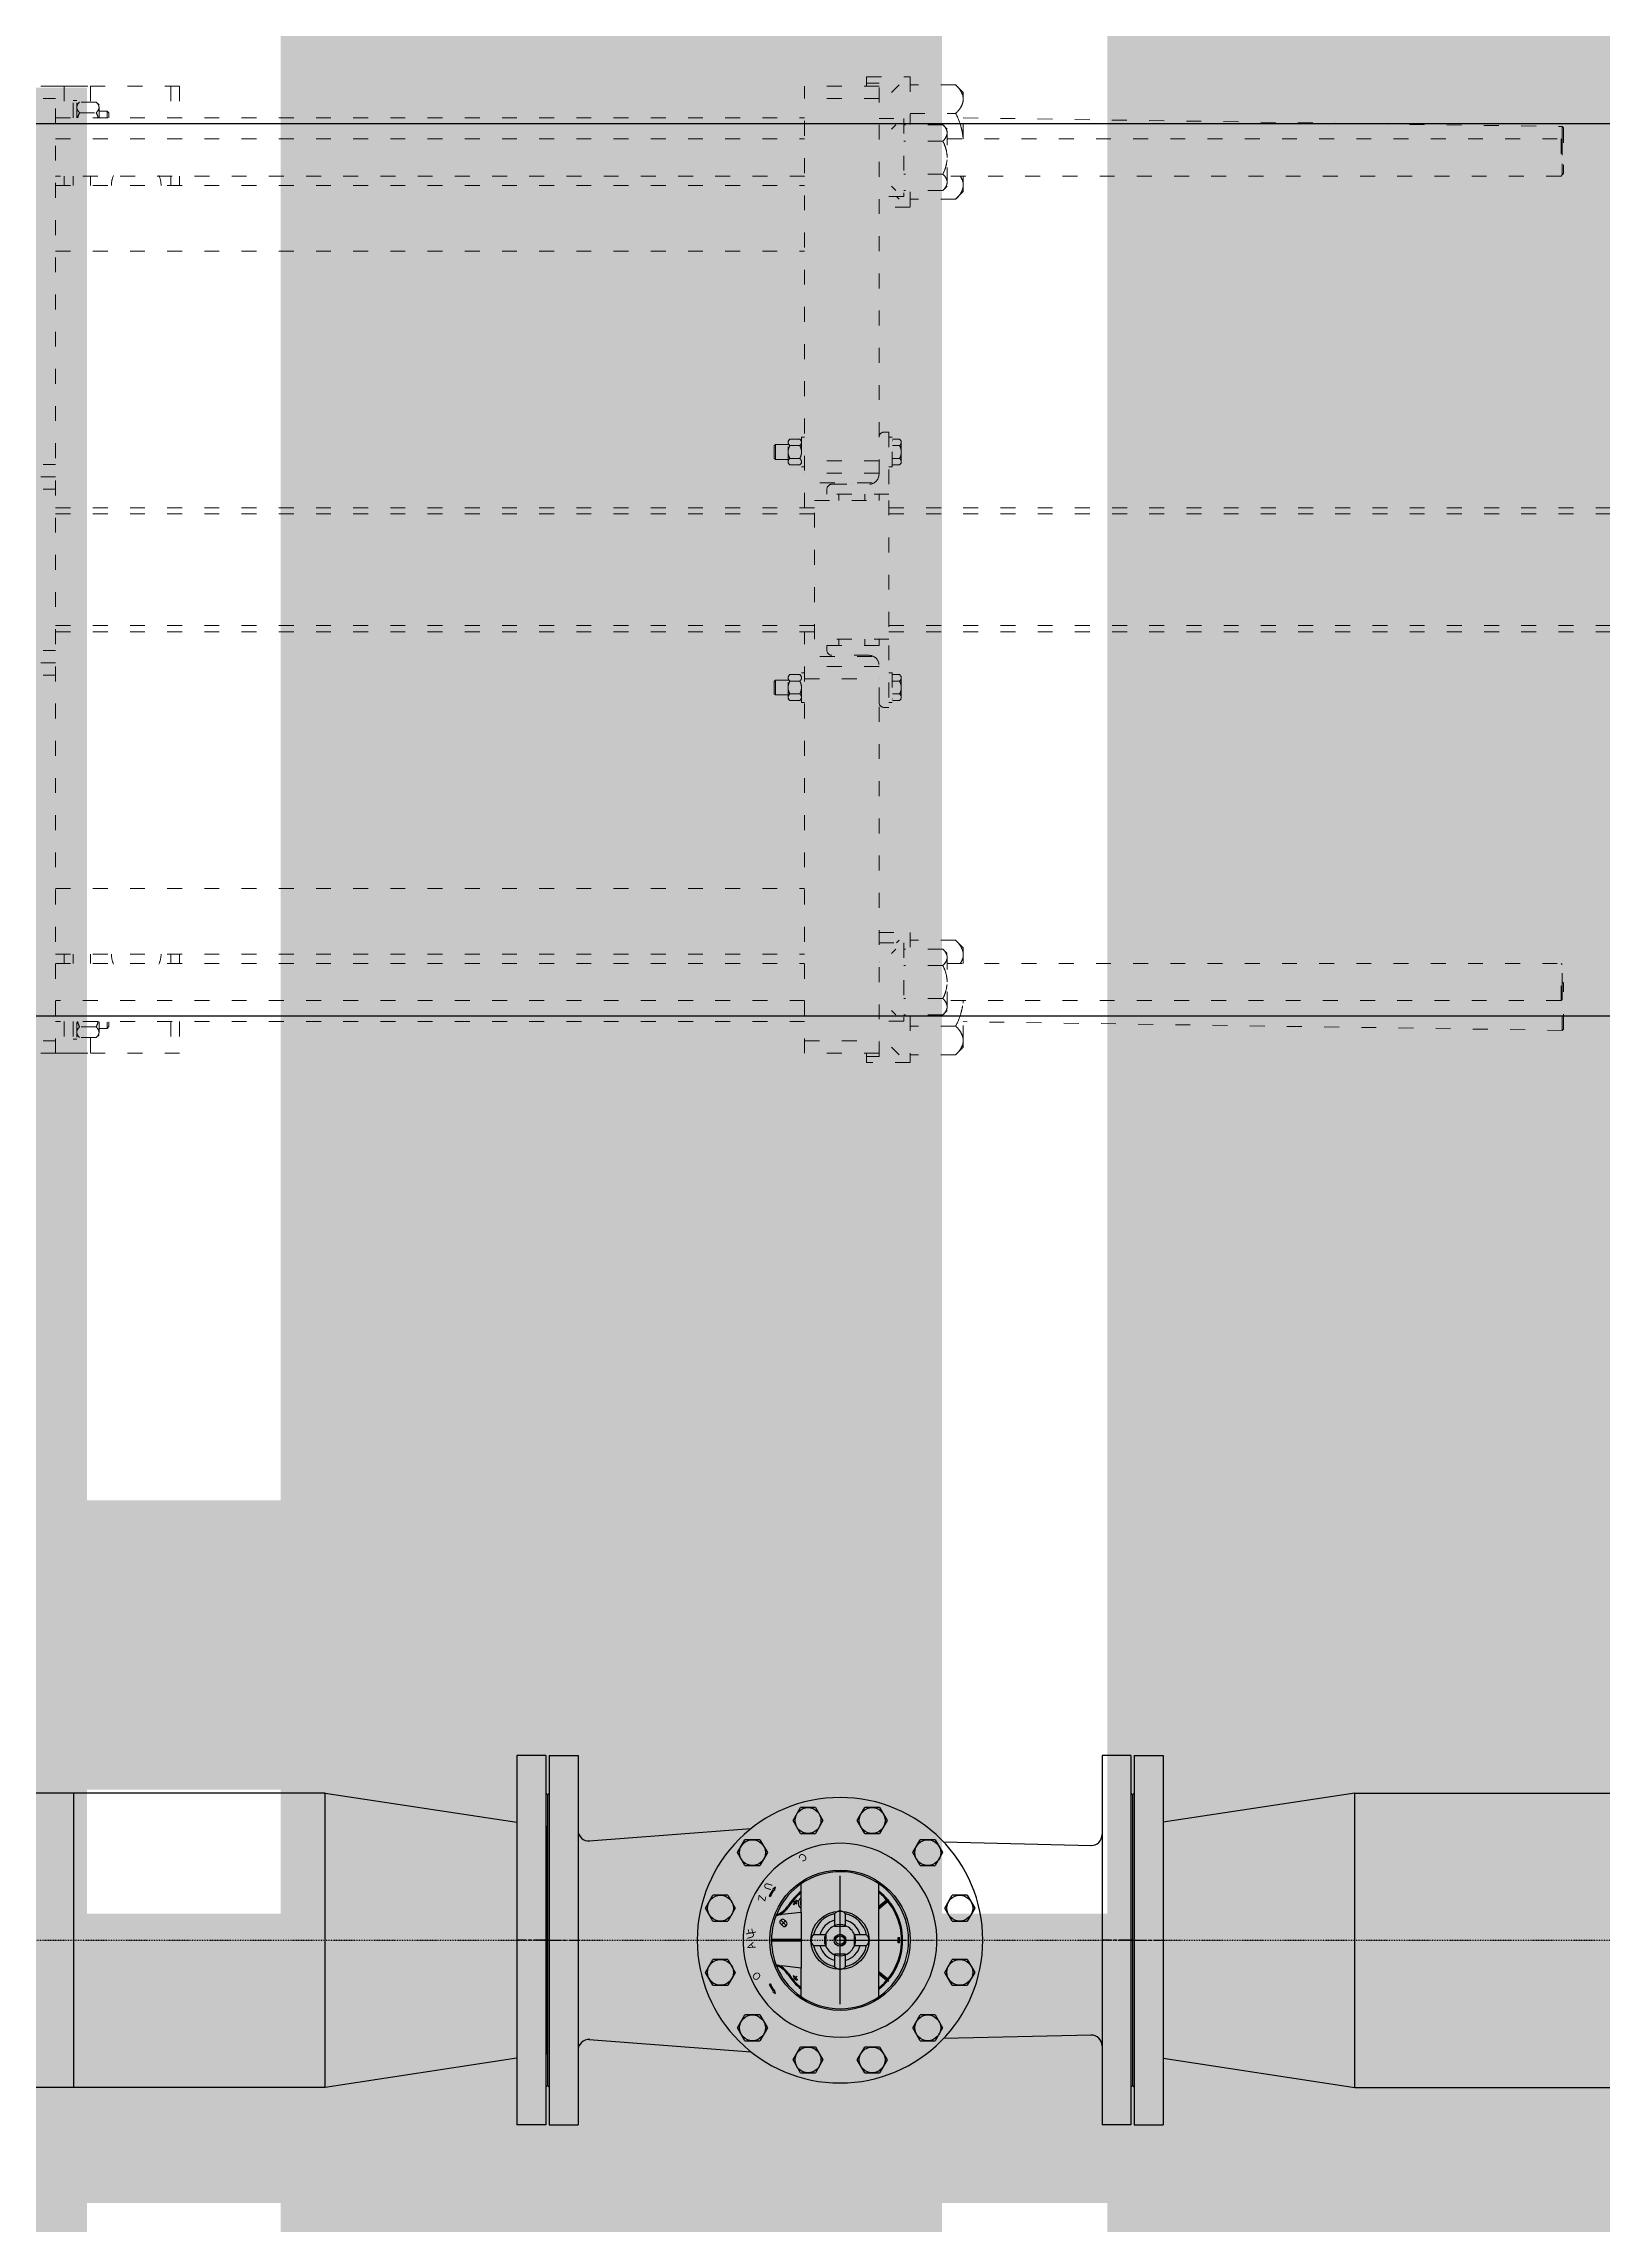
# Model space of a CAD drawing. Extents: x -3450 to 27857, y -1288 to 11880.
# Drawn here: x 1432.5 to 1621.1, y 1544.8 to 1808.7 of the extents above; entities that cross this region are included whole.
import ezdxf
from ezdxf.enums import TextEntityAlignment as Align

# ---------------------------------------------------------------- set-up
doc = ezdxf.new("R2010")
doc.units = 0
doc.linetypes.add('188K-SM-03-F20-MECH-EQ-Y2257103$0$CENTER', pattern=[2, 1.25, -0.25, 0.25, -0.25])
doc.linetypes.add('188K-SM-03-F20-MECH-EQ-Y2257103$0$XFM7Q20PCW-200K$0$ACAD_ISO03W100', pattern=[30, 12, -18])
for name, color, linetype in [('188K-SM-03-F20-MECH-EQ-Y2257103$0$01-電力-CSA', 1, 'Continuous'), ('188K-SM-03-F20-MECH-EQ-Y2257103$0$18P7-CHWR-19-Center', 244, '188K-SM-03-F20-MECH-EQ-Y2257103$0$CENTER'), ('188K-SM-03-F20-MECH-EQ-Y2257103$0$18P7-CHWR-19-PIPE', 1, 'Continuous'), ('188K-SM-03-F20-MECH-EQ-Y2257103$0$18P7-板式熱交換器配管', 7, 'Continuous')]:
    doc.layers.add(name, color=color, linetype=linetype)
doc.layers.add('188K-SM-03-F20-MECH-EQ-Y2257103$0$XFM7Q20PCW-200K$0$PCW EQ (FUTURE)', color=252, linetype='188K-SM-03-F20-MECH-EQ-Y2257103$0$XFM7Q20PCW-200K$0$ACAD_ISO03W100', lineweight=9)
doc.styles.add('188K-SM-03-F20-MECH-EQ-Y2257103$0$181FB2-PCW$0$Standard', font='arial.ttf')

# ---------------------------------------------------------------- blocks, each defined once
blk = doc.blocks.new('188K-SM-03-F20-MECH-EQ-Y2257103$0$XFM7Q20PCW-200K$0$T20_FG_LC1800_15_03 - T20_FG_LC1800_15_03-V1119-CUB_L40')
for p, q in [((-144.9, 678.7), (-144.9, 748.7)), ((-134.9, 748.7), (-134.9, 678.7)), ((160.1, 748.7), (160.1, 678.7)), ((170.1, 678.7), (170.1, 748.7)), ((180.1, 748.7), (180.1, 678.7)), ((310.1, 748.7), (310.1, 678.7)), ((320.1, 678.7), (320.1, 748.7)), ((330.1, 748.7), (330.1, 678.7)), ((625.1, 748.7), (625.1, 678.7)), ((635.1, 678.7), (635.1, 748.7)), ((635.1, 678.7), (-144.9, 678.7)), ((-144.9, 678.7), (-144.9, 671.7)), ((-144.9, 671.7), (-119.4, 671.7)), ((-144.9, 671.7), (-144.9, 664.7)), ((-119.4, 678.7), (-119.4, 74.7)), ((-102.4, 678.7), (-102.4, 74.7)), ((-72.4, 74.7), (-72.4, 678.7)), ((-72.4, 671.7), (-64.9, 671.7)), ((-71.9, 678.7), (-71.9, 678.7)), ((-64.9, 678.7), (-64.9, 74.7)), ((-11.9, 678.7), (-11.9, 74.7)), ((195.1, 678.7), (195.1, 66.7)), ((200.1, 678.7), (200.1, 66.7)), ((290.1, 678.7), (290.1, 66.7)), ((295.1, 678.7), (295.1, 66.7)), ((502.1, 678.7), (502.1, 74.7)), ((555.1, 678.7), (555.1, 74.7)), ((555.1, 671.7), (562.6, 671.7)), ((562.5, 678.7), (562.5, 678.7)), ((562.6, 678.7), (562.6, 74.7)), ((592.6, 74.7), (592.6, 678.7)), ((609.6, 74.7), (609.6, 678.7)), ((609.6, 671.7), (635.1, 671.7)), ((635.1, 678.7), (635.1, 671.7)), ((635.1, 671.7), (635.1, 664.7)), ((-144.9, 664.7), (-144.9, 650.7)), ((-119.4, 664.7), (-144.9, 664.7)), ((-133.4, 664.7), (-133.4, 661.7)), ((-119.4, 661.7), (-133.4, 661.7)), ((-129.9, 661.7), (-132.2, 659.4)), ((-132.2, 646), (-132.2, 659.4)), ((-123.5, 659.4), (-123.5, 646)), ((-64.9, 664.7), (-72.4, 664.7)), ((562.6, 664.7), (555.1, 664.7)), ((609.6, 664.7), (635.1, 664.7)), ((610.1, 661.7), (623.6, 661.7)), ((613.8, 646), (613.8, 659.4)), ((622.5, 659.4), (620.1, 661.7)), ((622.5, 646), (622.5, 659.4)), ((623.6, 661.7), (623.6, 664.7)), ((635.1, 664.7), (635.1, 650.7)), ((-144.9, 650.7), (-132.2, 650.7)), ((-144.9, 650.7), (-144.9, 585.7)), ((-132.2, 646), (-129.9, 643.7)), ((-119.4, 643.7), (-127.9, 643.7)), ((-127.9, 643.7), (-127.9, 643.7)), ((-124.9, 643.9), (-124.9, 637.2)), ((-124.9, 637.2), (-123.4, 635.7)), ((-119.9, 637.2), (-124.9, 637.2)), ((-119.4, 635.7), (-123.4, 635.7)), ((-72.4, 650.7), (-64.9, 650.7)), ((555.1, 650.7), (562.6, 650.7)), ((618.1, 643.7), (609.7, 643.7)), ((609.7, 635.7), (613.6, 635.7)), ((610.1, 637.2), (615.1, 637.2)), ((613.6, 635.7), (615.1, 637.2)), ((615.1, 637.2), (615.1, 643.9)), ((618.1, 643.7), (618.1, 643.7)), ((620.1, 643.7), (622.5, 646)), ((622.5, 650.7), (635.1, 650.7)), ((635.1, 650.7), (635.1, 585.7)), ((-144.9, 585.7), (-119.4, 585.7)), ((-144.9, 578.7), (-144.9, 585.7)), ((-72.4, 585.7), (-64.9, 585.7)), ((555.1, 585.7), (562.6, 585.7)), ((609.6, 585.7), (635.1, 585.7)), ((635.1, 585.7), (635.1, 578.7)), ((-144.9, 578.7), (-119.4, 578.7)), ((-72.4, 578.7), (-64.9, 578.7)), ((555.1, 578.7), (562.6, 578.7)), ((609.6, 578.7), (635.1, 578.7)), ((141.1, 88), (139.7, 86.6)), ((157.9, 88), (142.3, 88)), ((142.3, 88), (142.3, 88)), ((145.1, 99.2), (144.1, 98.2)), ((144.1, 98.2), (144.1, 87.6)), ((156.1, 98.2), (144.1, 98.2)), ((155.1, 99.2), (145.1, 99.2)), ((156.1, 98.2), (155.1, 99.2)), ((156.1, 87.9), (156.1, 98.2)), ((157.9, 88), (157.9, 88)), ((160.5, 86.6), (159.1, 88)), ((160.5, 86.6), (159.1, 88)), ((331.1, 88), (329.7, 86.6)), ((347.9, 88), (332.3, 88)), ((332.3, 88), (332.3, 88)), ((335.1, 99.2), (334.1, 98.2)), ((334.1, 98.2), (334.1, 87.7)), ((334.1, 98.2), (346.1, 98.2)), ((345.1, 99.2), (335.1, 99.2)), ((346.1, 98.2), (345.1, 99.2)), ((346.1, 87.9), (346.1, 98.2)), ((347.9, 88), (347.9, 88)), ((350.5, 86.6), (349.1, 88)), ((195.1, 74.7), (-144.9, 74.7)), ((-144.9, 14.7), (-144.9, 74.7)), ((-134.9, 14.7), (-134.9, 74.7)), ((-71.9, 74.7), (-71.9, 74.7)), ((138.1, 77.2), (138.1, 74.7)), ((138.1, 77.2), (162.1, 77.2)), ((139.7, 78.6), (139.7, 86.6)), ((139.7, 78.6), (141.1, 77.2)), ((144.9, 78.6), (144.9, 86.6)), ((155.3, 78.6), (155.3, 86.6)), ((157.1, 14.7), (157.1, 74.7)), ((159.1, 77.2), (160.5, 78.6)), ((159.1, 77.2), (160.5, 78.6)), ((160.5, 78.6), (160.5, 86.6)), ((162.1, 74.7), (162.1, 77.2)), ((167.1, 14.7), (167.1, 74.7)), ((175.1, 20.3), (175.1, 74.7)), ((635.1, 74.7), (295.1, 74.7)), ((315.1, 20.3), (315.1, 74.7)), ((323.1, 14.7), (323.1, 74.7)), ((328.1, 77.2), (328.1, 74.7)), ((352.1, 77.2), (328.1, 77.2)), ((329.7, 78.6), (329.7, 86.6)), ((329.7, 78.6), (331.1, 77.2)), ((333.1, 74.7), (333.1, 14.7)), ((334.9, 78.6), (334.9, 86.6)), ((345.3, 78.6), (345.3, 86.6)), ((349.1, 77.2), (350.5, 78.6)), ((350.5, 78.6), (350.5, 86.6)), ((352.1, 74.7), (352.1, 77.2)), ((562.5, 74.7), (562.5, 74.7)), ((625.1, 74.7), (625.1, 14.7)), ((635.1, 14.7), (635.1, 74.7)), ((184.1, 56.7), (180.1, 56.7)), ((184.1, 6.7), (184.1, 56.7)), ((301.1, 66.7), (189.1, 66.7)), ((189.1, 66.7), (189.1, 6.7)), ((301.1, 6.7), (301.1, 66.7)), ((310.1, 56.7), (306.1, 56.7)), ((306.1, 56.7), (306.1, 6.7)), ((176.1, 52.7), (176.1, 22.7)), ((176.1, 36.7), (176.1, 36.7)), ((189.1, 47.2), (184.1, 47.2)), ((189.1, 36.7), (189.1, 36.7)), ((306.1, 47.2), (301.1, 47.2)), ((301.1, 36.7), (301.1, 36.7)), ((314.1, 22.7), (314.1, 52.7)), ((314.1, 36.7), (314.1, 36.7)), ((-152.4, 24.7), (-152.4, -10.3)), ((-152.4, 24.7), (-147.4, 24.7)), ((-147.4, 14.7), (-147.4, 24.7)), ((-147.4, 24.7), (-144.9, 24.7)), ((184.1, 26.2), (189.1, 26.2)), ((301.1, 26.2), (306.1, 26.2)), ((635.1, 24.7), (637.7, 24.7)), ((637.7, 14.7), (637.7, 24.7)), ((642.6, 24.7), (637.7, 24.7)), ((642.6, -10.3), (642.6, 24.7)), ((138.1, 14.7), (-147.4, 14.7)), ((-139.9, 4.7), (-146.1, -1.5)), ((-118.9, 14.7), (-118.9, -5.3)), ((-110.4, 4.7), (-113.9, 1.1)), ((-71.3, 14.7), (-71.3, 14.7)), ((-60.8, 1.1), (-64.4, 4.7)), ((-55.9, -5.3), (-55.9, 14.7)), ((-53.7, -1.5), (-55.9, 0.7)), ((-47.4, -10.3), (-47.4, 14.7)), ((134.1, 10.7), (134.1, 6.7)), ((134.1, 6.7), (184.1, 6.7)), ((168.1, 14.7), (138.1, 14.7)), ((138.1, 6.7), (138.1, 4.2)), ((162.1, 4.2), (138.1, 4.2)), ((139.7, -1.9), (139.7, 3.7)), ((141.1, 4.2), (141.1, 3.7)), ((144.9, -1.9), (144.9, 3.7)), ((150.1, 4.2), (150.1, 4.2)), ((155.3, 3.7), (155.3, -1.9)), ((159.1, 3.7), (159.1, 4.2)), ((160.5, -1.9), (160.5, 3.7)), ((162.1, 4.2), (162.1, 6.7)), ((189.1, 14.7), (184.1, 14.7)), ((189.1, 6.7), (301.1, 6.7)), ((195.1, 6.7), (195.1, -861.3)), ((200.1, 6.7), (200.1, -861.3)), ((290.1, 6.7), (290.1, -861.3)), ((295.1, 6.7), (295.1, -861.3)), ((306.1, 14.7), (301.1, 14.7)), ((306.1, 6.7), (356.1, 6.7)), ((352.1, 14.7), (322.1, 14.7)), ((328.1, 6.7), (328.1, 4.2)), ((328.1, 4.2), (352.1, 4.2)), ((329.7, -1.9), (329.7, 3.7)), ((331.1, 4.2), (331.1, 3.7)), ((334.9, -1.9), (334.9, 3.7)), ((340.1, 4.2), (340.1, 4.2)), ((345.3, 3.7), (345.3, -1.9)), ((349.1, 3.7), (349.1, 4.2)), ((350.5, -1.9), (350.5, 3.7)), ((637.7, 14.7), (352.1, 14.7)), ((352.1, 4.2), (352.1, 6.7)), ((356.1, 6.7), (356.1, 10.7)), ((537.6, 14.7), (537.6, -10.3)), ((546.1, 0.7), (543.9, -1.5)), ((546.1, 14.7), (546.1, -5.3)), ((554.6, 4.7), (551.1, 1.1)), ((561.3, 14.7), (561.3, 14.7)), ((561.6, 14.7), (561.6, 14.7)), ((604.2, 1.1), (600.6, 4.7)), ((609.1, -5.3), (609.1, 14.7)), ((636.3, -1.5), (630.1, 4.7)), ((-152.4, -10.3), (-114.1, -10.3)), ((-146.1, -47.1), (-146.1, -10.3)), ((-123, -10.3), (-123, -47.1)), ((-118.9, -5.3), (-55.9, -5.3)), ((-113.9, -36.7), (-113.9, -5.3)), ((-100.6, -36.7), (-100.6, -5.3)), ((-74.1, -36.7), (-74.1, -5.3)), ((-60.8, -36.7), (-60.8, -5.3)), ((-59.8, -10.3), (-47.4, -10.3)), ((-53.7, -47.1), (-53.7, -10.3)), ((139.7, -1.9), (141.1, -3.3)), ((142.3, -3.3), (142.3, -3.3)), ((150.1, -3.3), (142.3, -3.3)), ((150.1, -3.3), (157.9, -3.3)), ((157.9, -3.3), (157.9, -3.3)), ((159.1, -3.3), (160.5, -1.9)), ((329.7, -1.9), (331.1, -3.3)), ((332.3, -3.3), (332.3, -3.3)), ((340.1, -3.3), (332.3, -3.3)), ((340.1, -3.3), (347.9, -3.3)), ((347.9, -3.3), (347.9, -3.3)), ((349.1, -3.3), (350.5, -1.9)), ((537.6, -10.3), (550.1, -10.3)), ((543.9, -47.1), (543.9, -10.3)), ((546.1, -5.3), (609.1, -5.3)), ((551.1, -36.7), (551.1, -5.3)), ((564.4, -36.7), (564.4, -5.3)), ((590.9, -36.7), (590.9, -5.3)), ((604.2, -36.7), (604.2, -5.3)), ((604.9, -10.3), (642.6, -10.3)), ((613.2, -47.1), (613.2, -10.3)), ((636.3, -47.1), (636.3, -10.3)), ((-146.1, -47.1), (-139.9, -53.3)), ((-113.9, -36.7), (-110.4, -40.3)), ((-107.3, -40.3), (-107.3, -40.3)), ((-67.4, -40.3), (-107.3, -40.3)), ((-102.4, -40.3), (-102.4, -535.3)), ((-72.4, -535.3), (-72.4, -40.3)), ((-67.4, -40.3), (-67.4, -40.3)), ((-64.4, -40.3), (-60.8, -36.7)), ((-59.9, -53.3), (-53.7, -47.1)), ((543.9, -47.1), (550.1, -53.3)), ((551.1, -36.7), (554.6, -40.3)), ((597.6, -40.3), (557.7, -40.3)), ((557.7, -40.3), (557.7, -40.3)), ((562.6, -40.3), (562.6, -535.3)), ((592.6, -535.3), (592.6, -40.3)), ((597.6, -40.3), (597.6, -40.3)), ((600.6, -40.3), (604.2, -36.7)), ((630.1, -53.3), (636.3, -47.1)), ((-139.9, -53.3), (-134.5, -53.3)), ((-102.4, -53.3), (-134.5, -53.3)), ((-119.4, -53.2), (-112.4, -536.3)), ((-72.3, -53.3), (-65.2, -53.3)), ((-59.9, -53.3), (-65.2, -53.3)), ((555.5, -53.3), (550.1, -53.3)), ((555.5, -53.3), (562.6, -53.3)), ((624.8, -53.3), (592.7, -53.3)), ((616.6, -536.3), (609.6, -53.2)), ((624.8, -53.3), (630.1, -53.3)), ((-112.4, -536.3), (-111.4, -537.3)), ((-112.4, -536.3), (-73.4, -536.3)), ((-111.4, -537.3), (-74.4, -537.3)), ((-102.4, -535.3), (-101.4, -536.3)), ((-102.4, -535.3), (-72.4, -535.3)), ((-101.4, -536.3), (-76.6, -536.3)), ((-73.4, -536.3), (-80.4, -536.3)), ((-76.4, -536.3), (-73.4, -536.3)), ((-74.4, -537.3), (-73.4, -536.3)), ((-73.4, -536.3), (-72.4, -535.3)), ((562.6, -535.3), (563.6, -536.3)), ((562.6, -535.3), (563.6, -536.3)), ((592.6, -535.3), (562.6, -535.3)), ((591.6, -536.3), (563.6, -536.3)), ((570.6, -536.3), (577.6, -536.3)), ((577.6, -536.3), (578.6, -537.3)), ((577.6, -536.3), (578.6, -537.3)), ((616.6, -536.3), (577.6, -536.3)), ((615.6, -537.3), (578.6, -537.3)), ((591.6, -536.3), (592.6, -535.3)), ((615.6, -537.3), (616.6, -536.3)), ((615.6, -537.3), (616.6, -536.3))]:
    blk.add_line(p, q)
for centre, radius, start, end in [((-64.9, 613.7), 20, 90, 113.8649), ((555.1, 613.7), 20, 66.1351, 90), ((-64.9, 613.7), 20, 246.1351, 270), ((555.1, 613.7), 20, 270, 293.8649), ((180.1, 52.7), 4, 90, 180), ((310.1, 52.7), 4, 0, 90), ((168.1, 22.7), 8, 270, 0), ((322.1, 22.7), 8, 180, 270), ((138.1, 10.7), 4, 90, 180), ((352.1, 10.7), 4, 0, 90)]:
    blk.add_arc(centre, radius, start, end)
for points, knots in [([(-127.9, 661.7), (-128.7, 661.6), (-130.1, 661.2), (-131.5, 660.1), (-132.2, 659.4)], [-0.9796195, -0.9796195, -0.9796195, -0.9796195, -0.5, 0, 0, 0, 0]), ([(-132.2, 659.4), (-131.5, 660.1), (-130.1, 661.2), (-128.7, 661.6), (-127.9, 661.7)], [-1, -1, -1, -1, -0.5, -0.020707, -0.020707, -0.020707, -0.020707]), ([(622.5, 659.4), (621.8, 660.1), (620.4, 661.2), (618.9, 661.6), (618.2, 661.7)], [-1, -1, -1, -1, -0.5, -0.020707, -0.020707, -0.020707, -0.020707]), ([(-102.4, -53.2), (-105.6, -52.9), (-112.6, -51.7), (-119.3, -49.1), (-123, -47.1)], [-0.8948363, -0.8948363, -0.8948363, -0.8948363, -0.5, 0, 0, 0, 0]), ([(-106.5, -52.7), (-108.3, -52.4), (-113.9, -51.2), (-119.3, -49.1), (-123, -47.1)], [-0.7235953, -0.7235953, -0.7235953, -0.7235953, -0.5, 0, 0, 0, 0]), ([(-65.2, -53.3), (-67.3, -53.2), (-69.7, -52.5), (-72, -51.1), (-72.4, -50.8)], [-1, -1, -1, -1, -0.5, -0.3931189, -0.3931189, -0.3931189, -0.3931189]), ([(562.7, -50.8), (562.3, -51.1), (559.9, -52.5), (557.5, -53.2), (555.5, -53.3)], [-0.6083228, -0.6083228, -0.6083228, -0.6083228, -0.5, 0, 0, 0, 0]), ([(613.2, -47.1), (609.6, -49.1), (602.9, -51.7), (595.8, -52.9), (592.7, -53.2)], [-1, -1, -1, -1, -0.5, -0.10553, -0.10553, -0.10553, -0.10553]), ([(613.2, -47.1), (609.6, -49.1), (604.2, -51.2), (598.5, -52.4), (596.8, -52.7)], [-1, -1, -1, -1, -0.5, -0.2773673, -0.2773673, -0.2773673, -0.2773673])]:
    blk.add_open_spline(points, degree=3, knots=knots)
for points in [[(-127.9, 661.7), (-127.1, 661.7), (-125.6, 661.2), (-124.2, 660.1), (-123.5, 659.4)], [(-123.5, 659.4), (-122.1, 660.1), (-120.7, 660.7), (-119.3, 661.1)], [(-119.3, 661), (-120.8, 660.7), (-122.2, 660.1), (-123.5, 659.4)], [(613.8, 659.4), (612.4, 660.1), (611, 660.7), (609.5, 661.1)], [(609.6, 661), (611.1, 660.7), (612.4, 660.1), (613.8, 659.4)], [(613.8, 659.4), (614.5, 660.1), (615.9, 661.2), (617.4, 661.7), (618.1, 661.7)], [(615.9, 661), (615.2, 660.7), (614.5, 660.1), (613.8, 659.4)], [(618.1, 661.7), (617.4, 661.7), (616.6, 661.4), (615.9, 661)], [(-132.2, 646), (-131.5, 645.3), (-130.1, 644.2), (-128.6, 643.7), (-127.9, 643.7)], [(-127.9, 643.7), (-128.6, 643.7), (-130.1, 644.2), (-131.5, 645.3), (-132.2, 646)], [(-123.5, 646), (-124.2, 645.3), (-125.6, 644.2), (-127.1, 643.7), (-127.9, 643.7)], [(-127.9, 643.7), (-127.1, 643.7), (-126.3, 644), (-125.6, 644.4)], [(-125.6, 644.4), (-124.9, 644.7), (-124.2, 645.3), (-123.5, 646)], [(-123.5, 646), (-122.8, 645.7), (-122.2, 645.3), (-121.5, 645.1)], [(-119.3, 644.4), (-120.8, 644.7), (-122.2, 645.3), (-123.5, 646)], [(613.8, 646), (612.4, 645.3), (611, 644.7), (609.5, 644.3)], [(611.8, 645.1), (612.5, 645.3), (613.1, 645.7), (613.8, 646)], [(613.8, 646), (614.5, 645.3), (615.9, 644.2), (617.4, 643.7), (618.1, 643.7)], [(618.1, 643.7), (618.9, 643.7), (620.4, 644.2), (621.8, 645.3), (622.5, 646)], [(139.7, 86.6), (140.2, 87), (141, 87.7), (141.9, 88), (142.3, 88)], [(142.3, 88), (142.8, 88), (143.2, 87.9), (143.7, 87.6)], [(144.9, 86.6), (144.5, 87), (143.7, 87.7), (142.8, 88), (142.3, 88)], [(143.7, 87.6), (143.3, 87.8), (142.8, 88), (142.3, 88)], [(150.1, 88), (149.2, 88), (147.5, 87.7), (145.8, 87.1), (144.9, 86.6)], [(155.3, 86.6), (154.5, 87), (152.8, 87.7), (151.1, 88), (150.1, 88)], [(157.9, 88), (157.5, 88), (156.6, 87.7), (155.8, 87.1), (155.3, 86.6)], [(156.6, 87.6), (157, 87.8), (157.5, 88), (157.9, 88)], [(157.9, 88), (157.5, 88), (157, 87.9), (156.6, 87.6)], [(157.9, 88), (158.4, 88), (159.3, 87.7), (160.1, 87.1), (160.5, 86.6)], [(332.3, 88), (331.9, 88), (331, 87.7), (330.2, 87.1), (329.7, 86.6)], [(334.9, 86.6), (334.5, 87), (333.7, 87.7), (332.8, 88), (332.3, 88)], [(332.3, 88), (332.8, 88), (333.2, 87.9), (333.7, 87.6)], [(333.7, 87.6), (333.3, 87.8), (332.8, 88), (332.3, 88)], [(340.1, 88), (339.2, 88), (337.5, 87.7), (335.8, 87.1), (334.9, 86.6)], [(345.3, 86.6), (344.5, 87), (342.8, 87.7), (341.1, 88), (340.1, 88)], [(347.9, 88), (347.5, 88), (346.6, 87.7), (345.8, 87.1), (345.3, 86.6)], [(346.6, 87.6), (347, 87.8), (347.5, 88), (347.9, 88)], [(347.9, 88), (347.5, 88), (347, 87.9), (346.6, 87.6)], [(350.5, 86.6), (350.1, 87), (349.3, 87.7), (348.4, 88), (347.9, 88)], [(139.7, 78.6), (140.2, 78.2), (141, 77.5), (141.9, 77.2), (142.3, 77.2)], [(142.3, 77.2), (142.8, 77.2), (143.7, 77.5), (144.5, 78.1), (144.9, 78.6)], [(143.7, 77.6), (143.3, 77.4), (142.8, 77.2), (142.3, 77.2)], [(144.9, 78.6), (144.5, 78.2), (144.1, 77.8), (143.7, 77.6)], [(143.9, 87.5), (144.3, 87.3), (144.6, 87), (144.9, 86.6)], [(144.9, 86.6), (144.6, 87), (144.3, 87.3), (143.9, 87.5)], [(144.9, 86.6), (145.3, 86.8), (145.6, 86.9), (145.9, 87.1)], [(145.9, 87.1), (145.6, 86.9), (145.3, 86.8), (144.9, 86.6)], [(150.1, 77.2), (149.2, 77.2), (147.5, 77.5), (145.8, 78.1), (144.9, 78.6)], [(150.1, 77.2), (151, 77.2), (152.8, 77.5), (154.5, 78.1), (155.3, 78.6)], [(152.8, 77.6), (152, 77.4), (151.1, 77.2), (150.1, 77.2)], [(155.3, 78.6), (154.5, 78.2), (153.7, 77.8), (152.8, 77.6)], [(154.4, 87.1), (154.7, 86.9), (155, 86.8), (155.3, 86.6)], [(155.3, 86.6), (155, 86.8), (154.7, 86.9), (154.4, 87.1)], [(155.3, 86.6), (155.7, 87), (156, 87.3), (156.4, 87.5)], [(156.4, 87.5), (156, 87.3), (155.7, 87), (155.3, 86.6)], [(155.3, 78.6), (155.7, 78.2), (156.6, 77.5), (157.5, 77.2), (157.9, 77.2)], [(160.5, 78.6), (160.1, 78.2), (159.3, 77.5), (158.4, 77.2), (157.9, 77.2)], [(329.7, 78.6), (330.2, 78.2), (331, 77.5), (331.9, 77.2), (332.3, 77.2)], [(332.3, 77.2), (332.8, 77.2), (333.7, 77.5), (334.5, 78.1), (334.9, 78.6)], [(333.7, 77.6), (333.3, 77.4), (332.8, 77.2), (332.3, 77.2)], [(334.9, 78.6), (334.5, 78.2), (334.1, 77.8), (333.7, 77.6)], [(333.9, 87.5), (334.3, 87.3), (334.6, 87), (334.9, 86.6)], [(334.9, 86.6), (334.6, 87), (334.3, 87.3), (333.9, 87.5)], [(334.9, 86.6), (335.3, 86.8), (335.6, 86.9), (335.9, 87.1)], [(335.9, 87.1), (335.6, 86.9), (335.3, 86.8), (334.9, 86.6)], [(340.1, 77.2), (339.2, 77.2), (337.5, 77.5), (335.8, 78.1), (334.9, 78.6)], [(340.1, 77.2), (341, 77.2), (342.8, 77.5), (344.5, 78.1), (345.3, 78.6)], [(342.8, 77.6), (342, 77.4), (341.1, 77.2), (340.1, 77.2)], [(345.3, 78.6), (344.5, 78.2), (343.7, 77.8), (342.8, 77.6)], [(344.4, 87.1), (344.7, 86.9), (345, 86.8), (345.3, 86.6)], [(345.3, 86.6), (345, 86.8), (344.7, 86.9), (344.4, 87.1)], [(345.3, 86.6), (345.7, 87), (346, 87.3), (346.4, 87.5)], [(346.4, 87.5), (346, 87.3), (345.7, 87), (345.3, 86.6)], [(347.9, 77.2), (347.5, 77.2), (346.6, 77.5), (345.8, 78.1), (345.3, 78.6)], [(350.5, 78.6), (350.1, 78.2), (349.3, 77.5), (348.4, 77.2), (347.9, 77.2)], [(139.7, -1.9), (140.2, -2.3), (141, -3), (141.9, -3.3), (142.3, -3.3)], [(142.3, -3.3), (142.8, -3.3), (143.7, -3), (144.5, -2.4), (144.9, -1.9)], [(143.7, -2.9), (143.3, -3.1), (142.8, -3.3), (142.3, -3.3)], [(144.9, -1.9), (144.5, -2.3), (144.1, -2.7), (143.7, -2.9)], [(150.1, -3.3), (149.2, -3.3), (147.5, -3), (145.8, -2.4), (144.9, -1.9)], [(150.1, -3.3), (151, -3.3), (152.8, -3), (154.5, -2.4), (155.3, -1.9)], [(152.8, -2.9), (152, -3.1), (151.1, -3.3), (150.1, -3.3)], [(155.3, -1.9), (154.5, -2.3), (153.7, -2.7), (152.8, -2.9)], [(157.9, -3.3), (157.5, -3.3), (156.6, -3), (155.8, -2.4), (155.3, -1.9)], [(157.9, -3.3), (158.4, -3.3), (159.3, -3), (160.1, -2.4), (160.5, -1.9)], [(332.3, -3.3), (331.9, -3.3), (331, -3), (330.2, -2.4), (329.7, -1.9)], [(332.3, -3.3), (332.8, -3.3), (333.7, -3), (334.5, -2.4), (334.9, -1.9)], [(333.7, -2.9), (333.3, -3.1), (332.8, -3.3), (332.3, -3.3)], [(334.9, -1.9), (334.5, -2.3), (334.1, -2.7), (333.7, -2.9)], [(334.9, -1.9), (335.8, -2.3), (337.4, -3), (339.2, -3.3), (340.1, -3.3)], [(340.1, -3.3), (341, -3.3), (342.8, -3), (344.5, -2.4), (345.3, -1.9)], [(342.8, -2.9), (342, -3.1), (341.1, -3.3), (340.1, -3.3)], [(345.3, -1.9), (344.5, -2.3), (343.7, -2.7), (342.8, -2.9)], [(347.9, -3.3), (347.5, -3.3), (346.6, -3), (345.8, -2.4), (345.3, -1.9)], [(350.5, -1.9), (350.1, -2.3), (349.3, -3), (348.4, -3.3), (347.9, -3.3)], [(-146.1, -47.1), (-144.2, -49.1), (-142.4, -50.6), (-140.4, -51.6)], [(-134.5, -53.3), (-136.5, -53.2), (-140.5, -52), (-144.2, -49.1), (-146.1, -47.1)], [(-140.4, -51.6), (-138.5, -52.6), (-136.5, -53.2), (-134.5, -53.3)], [(-123, -47.1), (-124.8, -49.1), (-128.5, -52), (-132.5, -53.2), (-134.5, -53.3)], [(-134.5, -53.3), (-132.5, -53.2), (-130.5, -52.6), (-128.6, -51.6)], [(-128.6, -51.6), (-126.6, -50.5), (-124.8, -49.1), (-123, -47.1)], [(-123, -47.1), (-119.3, -49.1), (-115.6, -50.6), (-111.7, -51.6)], [(-113.9, -36.7), (-112.9, -37.9), (-110.7, -39.6), (-108.4, -40.2), (-107.3, -40.3)], [(-111.7, -51.6), (-110, -52), (-108.3, -52.4), (-106.5, -52.7)], [(-100.6, -36.7), (-101.7, -37.9), (-103.9, -39.6), (-106.1, -40.2), (-107.3, -40.3)], [(-107.3, -40.3), (-106.1, -40.2), (-105, -39.9), (-103.9, -39.3)], [(-103.9, -39.3), (-102.7, -38.7), (-101.7, -37.9), (-100.6, -36.7)], [(-100.6, -36.7), (-98.5, -37.9), (-96.3, -38.7), (-94.1, -39.3)], [(-87.4, -40.3), (-89.7, -40.2), (-94.3, -39.6), (-98.6, -37.9), (-100.6, -36.7)], [(-74.1, -36.7), (-76.2, -37.9), (-80.6, -39.6), (-85.1, -40.2), (-87.4, -40.3)], [(-80.5, -39.3), (-78.3, -38.7), (-76.2, -37.9), (-74.1, -36.7)], [(-67.4, -40.3), (-68.6, -40.2), (-70.9, -39.6), (-73, -37.9), (-74.1, -36.7)], [(-72.4, -50.8), (-72, -51.1), (-71.6, -51.4), (-71.1, -51.6)], [(-71.1, -51.6), (-69.2, -52.6), (-67.2, -53.2), (-65.2, -53.3)], [(-60.8, -36.7), (-61.9, -37.9), (-64, -39.6), (-66.3, -40.2), (-67.4, -40.3)], [(-67.4, -40.3), (-66.3, -40.2), (-65.1, -39.9), (-64, -39.3)], [(-53.7, -47.1), (-55.5, -49.1), (-59.2, -52), (-63.2, -53.2), (-65.2, -53.3)], [(-65.2, -53.3), (-63.2, -53.2), (-61.2, -52.6), (-59.3, -51.6)], [(-64, -39.3), (-62.9, -38.7), (-61.8, -37.9), (-60.8, -36.7)], [(-59.3, -51.6), (-57.4, -50.5), (-55.5, -49.1), (-53.7, -47.1)], [(543.9, -47.1), (545.8, -49.1), (547.6, -50.6), (549.6, -51.6)], [(555.5, -53.3), (553.5, -53.2), (549.5, -52), (545.8, -49.1), (543.9, -47.1)], [(549.6, -51.6), (551.5, -52.6), (553.5, -53.2), (555.5, -53.3)], [(557.7, -40.3), (556.5, -40.2), (554.3, -39.6), (552.1, -37.9), (551.1, -36.7)], [(555.5, -53.3), (557.5, -53.2), (559.5, -52.6), (561.4, -51.6)], [(564.4, -36.7), (563.3, -37.9), (561.1, -39.6), (558.9, -40.2), (557.7, -40.3)], [(557.7, -40.3), (558.9, -40.2), (560, -39.9), (561.1, -39.3)], [(561.1, -39.3), (562.3, -38.7), (563.3, -37.9), (564.4, -36.7)], [(561.4, -51.6), (561.9, -51.4), (562.3, -51.1), (562.7, -50.8)], [(577.6, -40.3), (575.3, -40.2), (570.7, -39.6), (566.4, -37.9), (564.4, -36.7)], [(564.6, -36.9), (566.7, -37.9), (568.8, -38.8), (570.9, -39.3)], [(590.9, -36.7), (588.8, -37.9), (584.4, -39.6), (579.9, -40.2), (577.6, -40.3)], [(584.5, -39.3), (586.7, -38.7), (588.8, -37.9), (590.9, -36.7)], [(590.9, -36.7), (592, -37.9), (594.2, -39.6), (596.4, -40.2), (597.6, -40.3)], [(596.8, -52.7), (598.6, -52.4), (600.3, -52), (602, -51.6)], [(604.2, -36.7), (603.1, -37.9), (601, -39.6), (598.7, -40.2), (597.6, -40.3)], [(597.6, -40.3), (598.7, -40.2), (599.9, -39.9), (601, -39.3)], [(601, -39.3), (602.1, -38.7), (603.2, -37.9), (604.2, -36.7)], [(602, -51.6), (605.9, -50.5), (609.6, -49.1), (613.2, -47.1)], [(613.2, -47.1), (615.1, -49.1), (616.9, -50.6), (618.9, -51.6)], [(624.8, -53.3), (622.7, -53.2), (618.8, -52), (615, -49.1), (613.2, -47.1)], [(618.9, -51.6), (620.8, -52.6), (622.8, -53.2), (624.8, -53.3)], [(636.3, -47.1), (634.5, -49.1), (630.8, -52), (626.8, -53.2), (624.8, -53.3)], [(624.8, -53.3), (626.8, -53.2), (628.8, -52.6), (630.7, -51.6)], [(630.7, -51.6), (632.6, -50.5), (634.5, -49.1), (636.3, -47.1)]]:
    blk.add_open_spline(points, degree=3)
blk = doc.blocks.new('188K-SM-03-F20-MECH-EQ-Y2257103$0$法蘭-ANSI 150-200A-正視-派肯')
for p, q in [((171.45, 26.8), (-171.45, 26.8)), ((-171.45, 26.8), (-171.45, 0)), ((-134.85, 28.4), (-136.45, 26.8)), ((134.85, 28.4), (-134.85, 28.4)), ((-134.85, 28.4), (-134.85, 28.4)), ((134.85, 28.4), (136.45, 26.8)), ((134.85, 28.4), (134.85, 28.4)), ((171.45, 26.8), (171.45, 0)), ((171.45, 0), (-171.45, 0))]:
    blk.add_line(p, q)
at = {"color": 8, "linetype": '188K-SM-03-F20-MECH-EQ-Y2257103$0$CENTER', "lineweight": -3, "ltscale": 10}
blk.add_line((0, 28.4), (0, 0), dxfattribs=at)
blk = doc.blocks.new('188K-SM-03-F20-MECH-EQ-Y2257103$0$Reducer 250A X 200A')
at = {"color": 0, "linetype": 'ByBlock'}
blk.add_lwpolyline([(0, 136.55), (0, -136.55), (177.8, -109.55), (177.8, 109.55), (0, 136.55)], dxfattribs=at)
blk = doc.blocks.new('188K-SM-03-F20-MECH-EQ-Y2257103$0$18P7-板式熱交換器配管-標準型')
at = {"layer": '188K-SM-03-F20-MECH-EQ-Y2257103$0$18P7-CHWR-19-Center', "ltscale": 0.01}
blk.add_line((102.99, -75, 9.14), (-135.99, -75, -64.98), dxfattribs=at)
at = {"layer": '188K-SM-03-F20-MECH-EQ-Y2257103$0$18P7-CHWR-19-PIPE'}
for p, q in [((-64.28, -61.34, -60), (-112.99, -61.34, -60)), ((31.26, -61.34, -60), (79.99, -61.34, -60)), ((54.59, -61.34, -60), (54.59, -88.65, -60)), ((-64.28, -88.65, -60), (-112.99, -88.65, -60)), ((31.26, -88.65, -60), (79.99, -88.65, -60))]:
    blk.add_line(p, q, dxfattribs=at)
at = {"layer": '188K-SM-03-F20-MECH-EQ-Y2257103$0$18P7-CHWR-19-PIPE', "ltscale": 0.01}
for p, q in [((-20.88, -63.89, -60), (-20.18, -62.69, -60)), ((-18.8, -62.69, -60), (-20.18, -62.69, -60)), ((-18.8, -62.69, -60), (-18.11, -63.89, -60)), ((-14.92, -63.89, -60), (-14.23, -62.69, -60)), ((-12.85, -62.69, -60), (-14.23, -62.69, -60)), ((-12.85, -62.69, -60), (-12.15, -63.89, -60)), ((-20.18, -65.09, -60), (-20.88, -63.89, -60)), ((-18.11, -63.89, -60), (-18.8, -65.09, -60)), ((-14.23, -65.09, -60), (-14.92, -63.89, -60)), ((-12.15, -63.89, -60), (-12.85, -65.09, -60)), ((6.78, -65.8, -60), (-8.24, -64.65, -60)), ((10.64, -64.39, -60), (10.64, -75, -60)), ((-39.86, -66.2, -60), (-26.13, -65.88, -60)), ((-26.03, -66.87, -60), (-25.34, -65.67, -60)), ((-23.95, -65.67, -60), (-25.34, -65.67, -60)), ((-23.95, -65.67, -60), (-23.26, -66.87, -60)), ((-20.18, -65.09, -60), (-19.49, -65.09, -60)), ((-19.49, -65.09, -60), (-18.8, -65.09, -60)), ((-14.23, -65.09, -60), (-13.54, -65.09, -60)), ((-13.54, -65.09, -60), (-12.85, -65.09, -60)), ((-9.77, -66.87, -60), (-9.08, -65.67, -60)), ((-7.69, -65.67, -60), (-9.08, -65.67, -60)), ((-7.69, -65.67, -60), (-7, -66.87, -60)), ((-25.34, -68.07, -60), (-26.03, -66.87, -60)), ((-25.34, -68.07, -60), (-24.65, -68.07, -60)), ((-24.65, -68.07, -60), (-23.95, -68.07, -60)), ((-23.26, -66.87, -60), (-23.95, -68.07, -60)), ((-9.08, -68.07, -60), (-9.77, -66.87, -60)), ((-9.08, -68.07, -60), (-8.38, -68.07, -60)), ((-8.38, -68.07, -60), (-7.69, -68.07, -60)), ((-7, -66.87, -60), (-7.69, -68.07, -60)), ((-29.01, -72.02, -60), (-28.32, -70.82, -60)), ((-26.93, -70.82, -60), (-28.32, -70.82, -60)), ((-26.93, -70.82, -60), (-26.24, -72.02, -60)), ((-20.12, -69.76, -60), (-20.12, -75, -60)), ((-16.52, -69.07, -60), (-16.52, -75, -60)), ((-12.91, -69.76, -60), (-12.91, -72.4, -60)), ((-10.26, -70.25, -60), (-10.53, -70.07, -60)), ((-10.53, -70.07, -60), (-10.43, -70.37, -60)), ((-10.43, -70.37, -60), (-10.39, -70.34, -60)), ((-10.31, -70.28, -60), (-10.26, -70.25, -60)), ((-6.79, -72.02, -60), (-6.1, -70.82, -60)), ((-4.71, -70.82, -60), (-6.1, -70.82, -60)), ((-4.71, -70.82, -60), (-4.02, -72.02, -60)), ((-28.32, -73.22, -60), (-29.01, -72.02, -60)), ((-26.24, -72.02, -60), (-26.93, -73.22, -60)), ((-20.12, -71.98, -60), (-21.04, -71.21, -60)), ((-20.12, -72.11, -60), (-20.95, -71.41, -60)), ((-20.95, -71.41, -60), (-20.69, -71.58, -60)), ((-20.82, -71.26, -60), (-20.12, -71.85, -60)), ((-20.82, -71.26, -60), (-20.62, -71.48, -60)), ((-20.69, -71.58, -60), (-20.62, -71.48, -60)), ((-20.69, -71.58, -60), (-20.12, -72.06, -60)), ((-20.12, -71.9, -60), (-20.62, -71.48, -60)), ((-17.01, -72.55, -60), (-17.01, -73.7, -60)), ((-16.01, -73.7, -60), (-16.01, -72.55, -60)), ((-12.91, -77.6, -60), (-12.91, -72.4, -60)), ((-12.91, -72.42, -60), (-11.11, -72.61, -60)), ((-12.55, -71.34, -60), (-12.47, -71.28, -60)), ((-12.16, -71.34, -60), (-12.54, -71.66, -60)), ((-12.15, -71.66, -60), (-12.23, -71.72, -60)), ((-10.02, -70.93, -60), (-9.93, -70.89, -60)), ((-6.1, -73.22, -60), (-6.79, -72.02, -60)), ((-4.02, -72.02, -60), (-4.71, -73.22, -60)), ((-28.32, -73.22, -60), (-27.62, -73.22, -60)), ((-27.62, -73.22, -60), (-26.93, -73.22, -60)), ((-22.02, -74.75, -60), (-21.91, -74.75, -60)), ((-17.81, -74.5, -60), (-18.96, -74.5, -60)), ((-17.81, -75.5, -60), (-17.81, -74.5, -60)), ((-17.01, -73.7, -60), (-16.01, -73.7, -60)), ((-14.07, -74.5, -60), (-15.21, -74.5, -60)), ((-15.21, -74.5, -60), (-15.21, -75.5, -60)), ((-6.1, -73.22, -60), (-5.41, -73.22, -60)), ((-5.41, -73.22, -60), (-4.71, -73.22, -60)), ((-29.01, -77.98, -60), (-28.32, -76.78, -60)), ((-27.62, -76.78, -60), (-28.32, -76.78, -60)), ((-26.93, -76.78, -60), (-27.62, -76.78, -60)), ((-26.93, -76.78, -60), (-26.24, -77.98, -60)), ((-16.52, -75, -60), (-22.62, -75, -60)), ((-21.91, -75.25, -60), (-22.02, -75.25, -60)), ((-20.12, -75, -60), (-20.12, -76.17, -60)), ((-20.12, -76.17, -60), (-20.12, -76.82, -60)), ((-20.12, -76.82, -60), (-20.12, -77.16, -60)), ((-18.96, -75.5, -60), (-17.81, -75.5, -60)), ((-16.01, -76.3, -60), (-17.01, -76.3, -60)), ((-17.01, -76.3, -60), (-17.01, -77.45, -60)), ((-16.52, -75, -60), (-16.52, -77.77, -60)), ((-16.01, -77.45, -60), (-16.01, -76.3, -60)), ((-15.21, -75.5, -60), (-14.07, -75.5, -60)), ((-12.91, -74.9, -60), (-10.16, -74.9, -60)), ((-12.91, -74.94, -60), (-10.16, -74.94, -60)), ((-11.13, -75, -60), (-12.91, -75, -60)), ((-10.16, -75.06, -60), (-12.91, -75.06, -60)), ((-10.16, -75.1, -60), (-12.91, -75.1, -60)), ((-10.15, -75, -60), (-11.84, -75, -60)), ((-11.55, -76.31, -60), (-11.26, -76.61, -60)), ((-11.47, -76.32, -60), (-11.54, -76.39, -60)), ((-11.54, -76.67, -60), (-11.34, -76.89, -60)), ((-11.48, -76.82, -60), (-11.26, -76.61, -60)), ((-11.26, -76.61, -60), (-11.04, -76.39, -60)), ((-11.26, -76.61, -60), (-10.99, -76.89, -60)), ((-10.98, -76.54, -60), (-11.19, -76.33, -60)), ((-11.05, -76.89, -60), (-10.98, -76.82, -60)), ((-6.79, -77.98, -60), (-6.1, -76.78, -60)), ((-5.41, -76.78, -60), (-6.1, -76.78, -60)), ((-4.71, -76.78, -60), (-5.41, -76.78, -60)), ((-4.71, -76.78, -60), (-4.02, -77.98, -60)), ((10.64, -75, -60), (10.64, -85.61, -60)), ((-28.32, -79.18, -60), (-29.01, -77.98, -60)), ((-26.24, -77.98, -60), (-26.93, -79.18, -60)), ((-20.12, -78.02, -60), (-21.04, -78.79, -60)), ((-20.95, -78.59, -60), (-20.12, -77.89, -60)), ((-20.69, -78.42, -60), (-20.95, -78.59, -60)), ((-20.12, -78.15, -60), (-20.82, -78.74, -60)), ((-20.62, -78.52, -60), (-20.82, -78.74, -60)), ((-20.69, -78.42, -60), (-20.12, -77.94, -60)), ((-20.62, -78.52, -60), (-20.69, -78.42, -60)), ((-20.12, -78.1, -60), (-20.62, -78.52, -60)), ((-20.12, -77.16, -60), (-20.12, -80.24, -60)), ((-16.52, -77.77, -60), (-16.52, -77.95, -60)), ((-16.52, -77.95, -60), (-16.52, -80.97, -60)), ((-12.91, -77.58, -60), (-11.11, -77.39, -60)), ((-12.91, -77.6, -60), (-12.91, -80.24, -60)), ((-12.47, -78.72, -60), (-12.55, -78.66, -60)), ((-12.12, -78.69, -60), (-12.51, -78.37, -60)), ((-12.23, -78.28, -60), (-12.15, -78.34, -60)), ((-6.1, -79.18, -60), (-6.79, -77.98, -60)), ((-4.02, -77.98, -60), (-4.71, -79.18, -60)), ((-28.32, -79.18, -60), (-26.93, -79.18, -60)), ((-10.43, -79.63, -60), (-10.53, -79.93, -60)), ((-10.53, -79.93, -60), (-10.26, -79.75, -60)), ((-10.39, -79.66, -60), (-10.43, -79.63, -60)), ((-10.26, -79.75, -60), (-10.31, -79.72, -60)), ((-9.93, -79.11, -60), (-10.02, -79.07, -60)), ((-6.1, -79.18, -60), (-4.71, -79.18, -60)), ((-26.03, -83.13, -60), (-25.34, -81.93, -60)), ((-24.65, -81.93, -60), (-25.34, -81.93, -60)), ((-23.95, -81.93, -60), (-24.65, -81.93, -60)), ((-23.95, -81.93, -60), (-23.26, -83.13, -60)), ((-9.77, -83.13, -60), (-9.08, -81.93, -60)), ((-8.38, -81.93, -60), (-9.08, -81.93, -60)), ((-7.69, -81.93, -60), (-8.38, -81.93, -60)), ((-7.69, -81.93, -60), (-7, -83.13, -60)), ((-26.13, -84.12, -60), (-39.86, -83.8, -60)), ((-25.34, -84.33, -60), (-26.03, -83.13, -60)), ((-25.34, -84.33, -60), (-23.95, -84.33, -60)), ((-23.26, -83.13, -60), (-23.95, -84.33, -60)), ((-20.88, -86.11, -60), (-20.18, -84.91, -60)), ((-19.49, -84.91, -60), (-20.18, -84.91, -60)), ((-18.8, -84.91, -60), (-19.49, -84.91, -60)), ((-18.8, -84.91, -60), (-18.11, -86.11, -60)), ((-14.92, -86.11, -60), (-14.23, -84.91, -60)), ((-13.54, -84.91, -60), (-14.23, -84.91, -60)), ((-12.85, -84.91, -60), (-13.54, -84.91, -60)), ((-12.85, -84.91, -60), (-12.15, -86.11, -60)), ((-9.08, -84.33, -60), (-9.77, -83.13, -60)), ((-9.08, -84.33, -60), (-7.69, -84.33, -60)), ((-8.24, -85.35, -60), (6.78, -84.2, -60)), ((-7, -83.13, -60), (-7.69, -84.33, -60)), ((-20.18, -87.31, -60), (-20.88, -86.11, -60)), ((-18.11, -86.11, -60), (-18.8, -87.31, -60)), ((-14.23, -87.31, -60), (-14.92, -86.11, -60)), ((-12.15, -86.11, -60), (-12.85, -87.31, -60)), ((-20.18, -87.31, -60), (-18.8, -87.31, -60)), ((-14.23, -87.31, -60), (-12.85, -87.31, -60))]:
    blk.add_line(p, q, dxfattribs=at)
at = {"layer": '188K-SM-03-F20-MECH-EQ-Y2257103$0$18P7-CHWR-19-PIPE'}
for centre, radius in [((-19.49, -63.89, -60), 1.2), ((-13.54, -63.89, -60), 1.2), ((-24.65, -66.87, -60), 1.2), ((-8.38, -66.87, -60), 1.2), ((-16.51, -75, -60), 6.51), ((-27.62, -72.02, -60), 1.2), ((-5.41, -72.02, -60), 1.2), ((-16.51, -75, -60), 2.7), ((-16.51, -75, -60), 0.55), ((-16.51, -75, -60), 0.4), ((-27.62, -77.98, -60), 1.2), ((-5.41, -77.98, -60), 1.2), ((-24.65, -83.13, -60), 1.2), ((-8.38, -83.13, -60), 1.2), ((-19.49, -86.11, -60), 1.2), ((-13.54, -86.11, -60), 1.2)]:
    blk.add_circle(centre, radius, dxfattribs=at)
for centre, radius, start, end in [((-16.51, -75, -60), 13.25, 0, 180), ((-39.82, -65.2, -60), 1, 180, 271.3258), ((-16.51, -75, -60), 9, 241.9178, 95.025), ((-16.51, -75, -60), 9, 95.025, 118.0822), ((6.8, -64.79, -60), 1, 265.6295, 0), ((-16.51, -75, -60), 9, 118.0822, 182.2287), ((-16.51, -75, -60), 6.36, 90, 305.2428), ((-16.51, -75, -60), 6.36, 54.7572, 90), ((-16.52, -75, -60), 5.8, 128.344, 231.656), ((-16.52, -75, -60), 5.7, 129.1435, 230.8565), ((-16.52, -75, -60), 5.8, 32.8095, 51.5085), ((-16.52, -75, -60), 5.7, 32.8095, 50.7046), ((-16.51, -75, -60), 6.36, 305.2428, 54.7572), ((-14.08, -73, -60), 4.55, 26.9372, 35.7613), ((-14.08, -73, -60), 4.65, 26.9372, 35.7613), ((-16.51, -75, -60), 2.5, 101.537, 168.463), ((-16.51, -72.92, -60), 0.624, 36.7764, 143.2236), ((-16.51, -75, -60), 2.5, 11.537, 78.463), ((-16.52, -75, -60), 5.4, 40, 42.6535), ((-16.52, -75, -60), 5.5, 40, 42.6053), ((-16.52, -75, -60), 5.4, 37.3465, 40), ((-16.52, -75, -60), 5.5, 37.3947, 40), ((-10.13, -70.88, -60), 1.9, 212.8095, 253.2726), ((-10.13, -70.88, -60), 1.8, 212.8095, 253.2726), ((-11.37, -75, -60), 2.4, 73.2726, 83.8693), ((-11.37, -75, -60), 2.4, 70.5363, 73.2726), ((-11.37, -75, -60), 2.5, 72.4925, 73.2726), ((-16.52, -75, -60), 5.5, 177.3947, 180), ((-16.52, -75, -60), 5.4, 177.3465, 180), ((-18.59, -75, -60), 0.624, 126.7764, 233.2236), ((-16.51, -75, -60), 1.93, 105.0227, 164.9773), ((-16.51, -75, -60), 1.45, 159.8287, 200.1713), ((-16.51, -75, -60), 1.43, 110.4734, 159.5266), ((-16.51, -75, -60), 1.45, 69.8287, 110.1713), ((-16.51, -75, -60), 0.5, 90, 0), ((-16.51, -75, -60), 1.93, 15.0227, 74.9773), ((-16.51, -75, -60), 1.43, 20.4734, 69.5266), ((-16.51, -75, -60), 1.45, 339.8287, 20.1713), ((-14.44, -75, -60), 0.624, 306.7764, 53.2236), ((-16.51, -75, -60), 13.25, 180, 0), ((-16.51, -75, -60), 9, 182.2287, 241.9178), ((-16.52, -75, -60), 5.5, 180, 182.6053), ((-16.52, -75, -60), 5.4, 180, 182.6535), ((-16.51, -75, -60), 2.5, 191.537, 258.463), ((-16.51, -75, -60), 1.93, 195.0227, 254.9773), ((-16.51, -75, -60), 1.43, 200.4734, 249.5266), ((-16.51, -75, -60), 1.45, 249.8287, 290.1713), ((-16.51, -75, -60), 2.5, 281.537, 348.463), ((-16.51, -75, -60), 1.43, 290.4734, 339.5266), ((-16.51, -75, -60), 1.93, 285.0227, 344.9773), ((-11.4, -76.54, -60), 0.2, 134.2, 224.2), ((-11.33, -76.47, -60), 0.2, 44.2, 134.2), ((-11.19, -76.75, -60), 0.2, 224.2, 314.2), ((-11.12, -76.68, -60), 0.2, 314.2, 44.2), ((-16.51, -77.08, -60), 0.624, 216.7764, 323.2236), ((-13.26, -78.46, -60), 0.629, 313.2744, 55.7685), ((-16.52, -75, -60), 5.7, 309.2954, 327.1905), ((-16.52, -75, -60), 5.8, 308.4915, 327.1905), ((-13.26, -78.46, -60), 0.45, 321.8389, 38.1611), ((-16.52, -75, -60), 5.38, 312.1532, 313.2744), ((-16.52, -75, -60), 5.4, 317.3465, 320), ((-16.52, -75, -60), 5.5, 317.3947, 320), ((-16.52, -75, -60), 5.4, 320, 322.6535), ((-16.52, -75, -60), 5.5, 320, 322.6053), ((-10.13, -79.12, -60), 1.9, 106.7274, 147.1905), ((-10.13, -79.12, -60), 1.8, 106.7274, 147.1905), ((-11.37, -75, -60), 2.4, 276.1307, 286.7274), ((-11.37, -75, -60), 2.4, 286.7274, 289.4637), ((-11.37, -75, -60), 2.5, 286.7274, 287.5075), ((-14.08, -77, -60), 4.55, 324.2387, 333.0628), ((-14.08, -77, -60), 4.65, 324.2387, 333.0628), ((-39.82, -84.8, -60), 1, 88.6742, 180), ((6.8, -85.21, -60), 1, 0, 94.3705)]:
    blk.add_arc(centre, radius, start, end, dxfattribs=at)
at = {"layer": '188K-SM-03-F20-MECH-EQ-Y2257103$0$18P7-CHWR-19-PIPE', "zscale": 0.1}
for p, xscale, yscale, rotation in [((-46.5, -75, -60), 0.1, 0.1, 270), ((-40.82, -75, -60), -0.1000000000000001, 0.1000000000000001, 90), ((7.8, -75, -60), 0.1, 0.1, 270), ((13.48, -75, -60), -0.1000000000000001, 0.1000000000000001, 90)]:
    blk.add_blockref('188K-SM-03-F20-MECH-EQ-Y2257103$0$法蘭-ANSI 150-200A-正視-派肯', p, dxfattribs=dict(at, xscale=xscale, yscale=yscale, rotation=rotation))
at = {"layer": '188K-SM-03-F20-MECH-EQ-Y2257103$0$18P7-CHWR-19-PIPE', "yscale": 0.1000000000000001}
for p, xscale, zscale in [((-64.28, -75, -60), 0.1000000000000001, 0.1000000000000001), ((31.26, -75, -60), -0.1000000000000001, 0.1)]:
    blk.add_blockref('188K-SM-03-F20-MECH-EQ-Y2257103$0$Reducer 250A X 200A', p, dxfattribs=dict(at, xscale=xscale, zscale=zscale))
at = {"layer": '188K-SM-03-F20-MECH-EQ-Y2257103$0$18P7-CHWR-19-PIPE', "style": '188K-SM-03-F20-MECH-EQ-Y2257103$0$181FB2-PCW$0$Standard', "width": 0.9}
for s, rotation, p in [('O', 314.7187, (-9.01, -71.91, -60)), ('A', 292.3593, (-8.57, -74.59, -60)), ('F', 281.1797, (-8.68, -75.92, -60)), ('U', 286.7695, (-8.5, -75.57, -60)), ('Z', 78.8203, (-8.93, -78.96, -60)), ('U', 73.2305, (-9.5, -80.1, -60)), ('C', 45.2813, (-12.81, -82.93, -60))]:
    blk.add_text(s, height=0.7, rotation=rotation, dxfattribs=at).set_placement(p, align=Align.CENTER)
blk = doc.blocks.new('188K-SM-03-F20-MECH-EQ-Y2257103')
at = {"ltscale": 1000}
blk.add_lwpolyline([(1665, 1799), (1665, 1691), (1405, 1691), (1405, 1799)], close=True, dxfattribs=at)
at = {"layer": '188K-SM-03-F20-MECH-EQ-Y2257103$0$01-電力-CSA', "color": 5, "ltscale": 1000}
for points, const_width in [([(1501.213, 128.025), (1501.213, 1897.721)], 80), ([(1432.328, 1614.901), (1501.213, 1614.901)], 35)]:
    blk.add_lwpolyline(points, dxfattribs=dict(at, const_width=const_width))
at = {"layer": '188K-SM-03-F20-MECH-EQ-Y2257103$0$01-電力-CSA', "color": 4, "ltscale": 1000}
for points, const_width in [([(1601.213, 76.802), (1601.213, 1896.72)], 80), ([(1432.328, 1564.901), (1601.213, 1564.901)], 35)]:
    blk.add_lwpolyline(points, dxfattribs=dict(at, const_width=const_width))
at = {"layer": '188K-SM-03-F20-MECH-EQ-Y2257103$0$01-電力-CSA', "color": 217, "ltscale": 1000, "true_color": 0x93278f, "const_width": 80}
blk.add_lwpolyline([(1280.216, 85.083), (1280.216, 1763.353), (1397.804, 1763.353), (1397.804, 85.083)], close=True, dxfattribs=at)
at = {"layer": '188K-SM-03-F20-MECH-EQ-Y2257103$0$18P7-板式熱交換器配管', "xscale": 1.303552922598451, "yscale": 1.303552922598451, "zscale": 1.303552922598451, "rotation": 180}
blk.add_blockref('188K-SM-03-F20-MECH-EQ-Y2257103$0$18P7-板式熱交換器配管-標準型', (1507.364, 1481.425, 18.213), dxfattribs=at)
at = {"layer": '188K-SM-03-F20-MECH-EQ-Y2257103$0$XFM7Q20PCW-200K$0$PCW EQ (FUTURE)', "xscale": -0.15, "yscale": 0.15, "zscale": 0.15, "rotation": 90}
blk.add_blockref('188K-SM-03-F20-MECH-EQ-Y2257103$0$XFM7Q20PCW-200K$0$T20_FG_LC1800_15_03 - T20_FG_LC1800_15_03-V1119-CUB_L40', (1535.805, 1781.77), dxfattribs=at)

msp = doc.modelspace()

# ---------------------------------------------------------------- block references
msp.add_blockref('188K-SM-03-F20-MECH-EQ-Y2257103', (0, 0))

doc.saveas('drawing.dxf')
